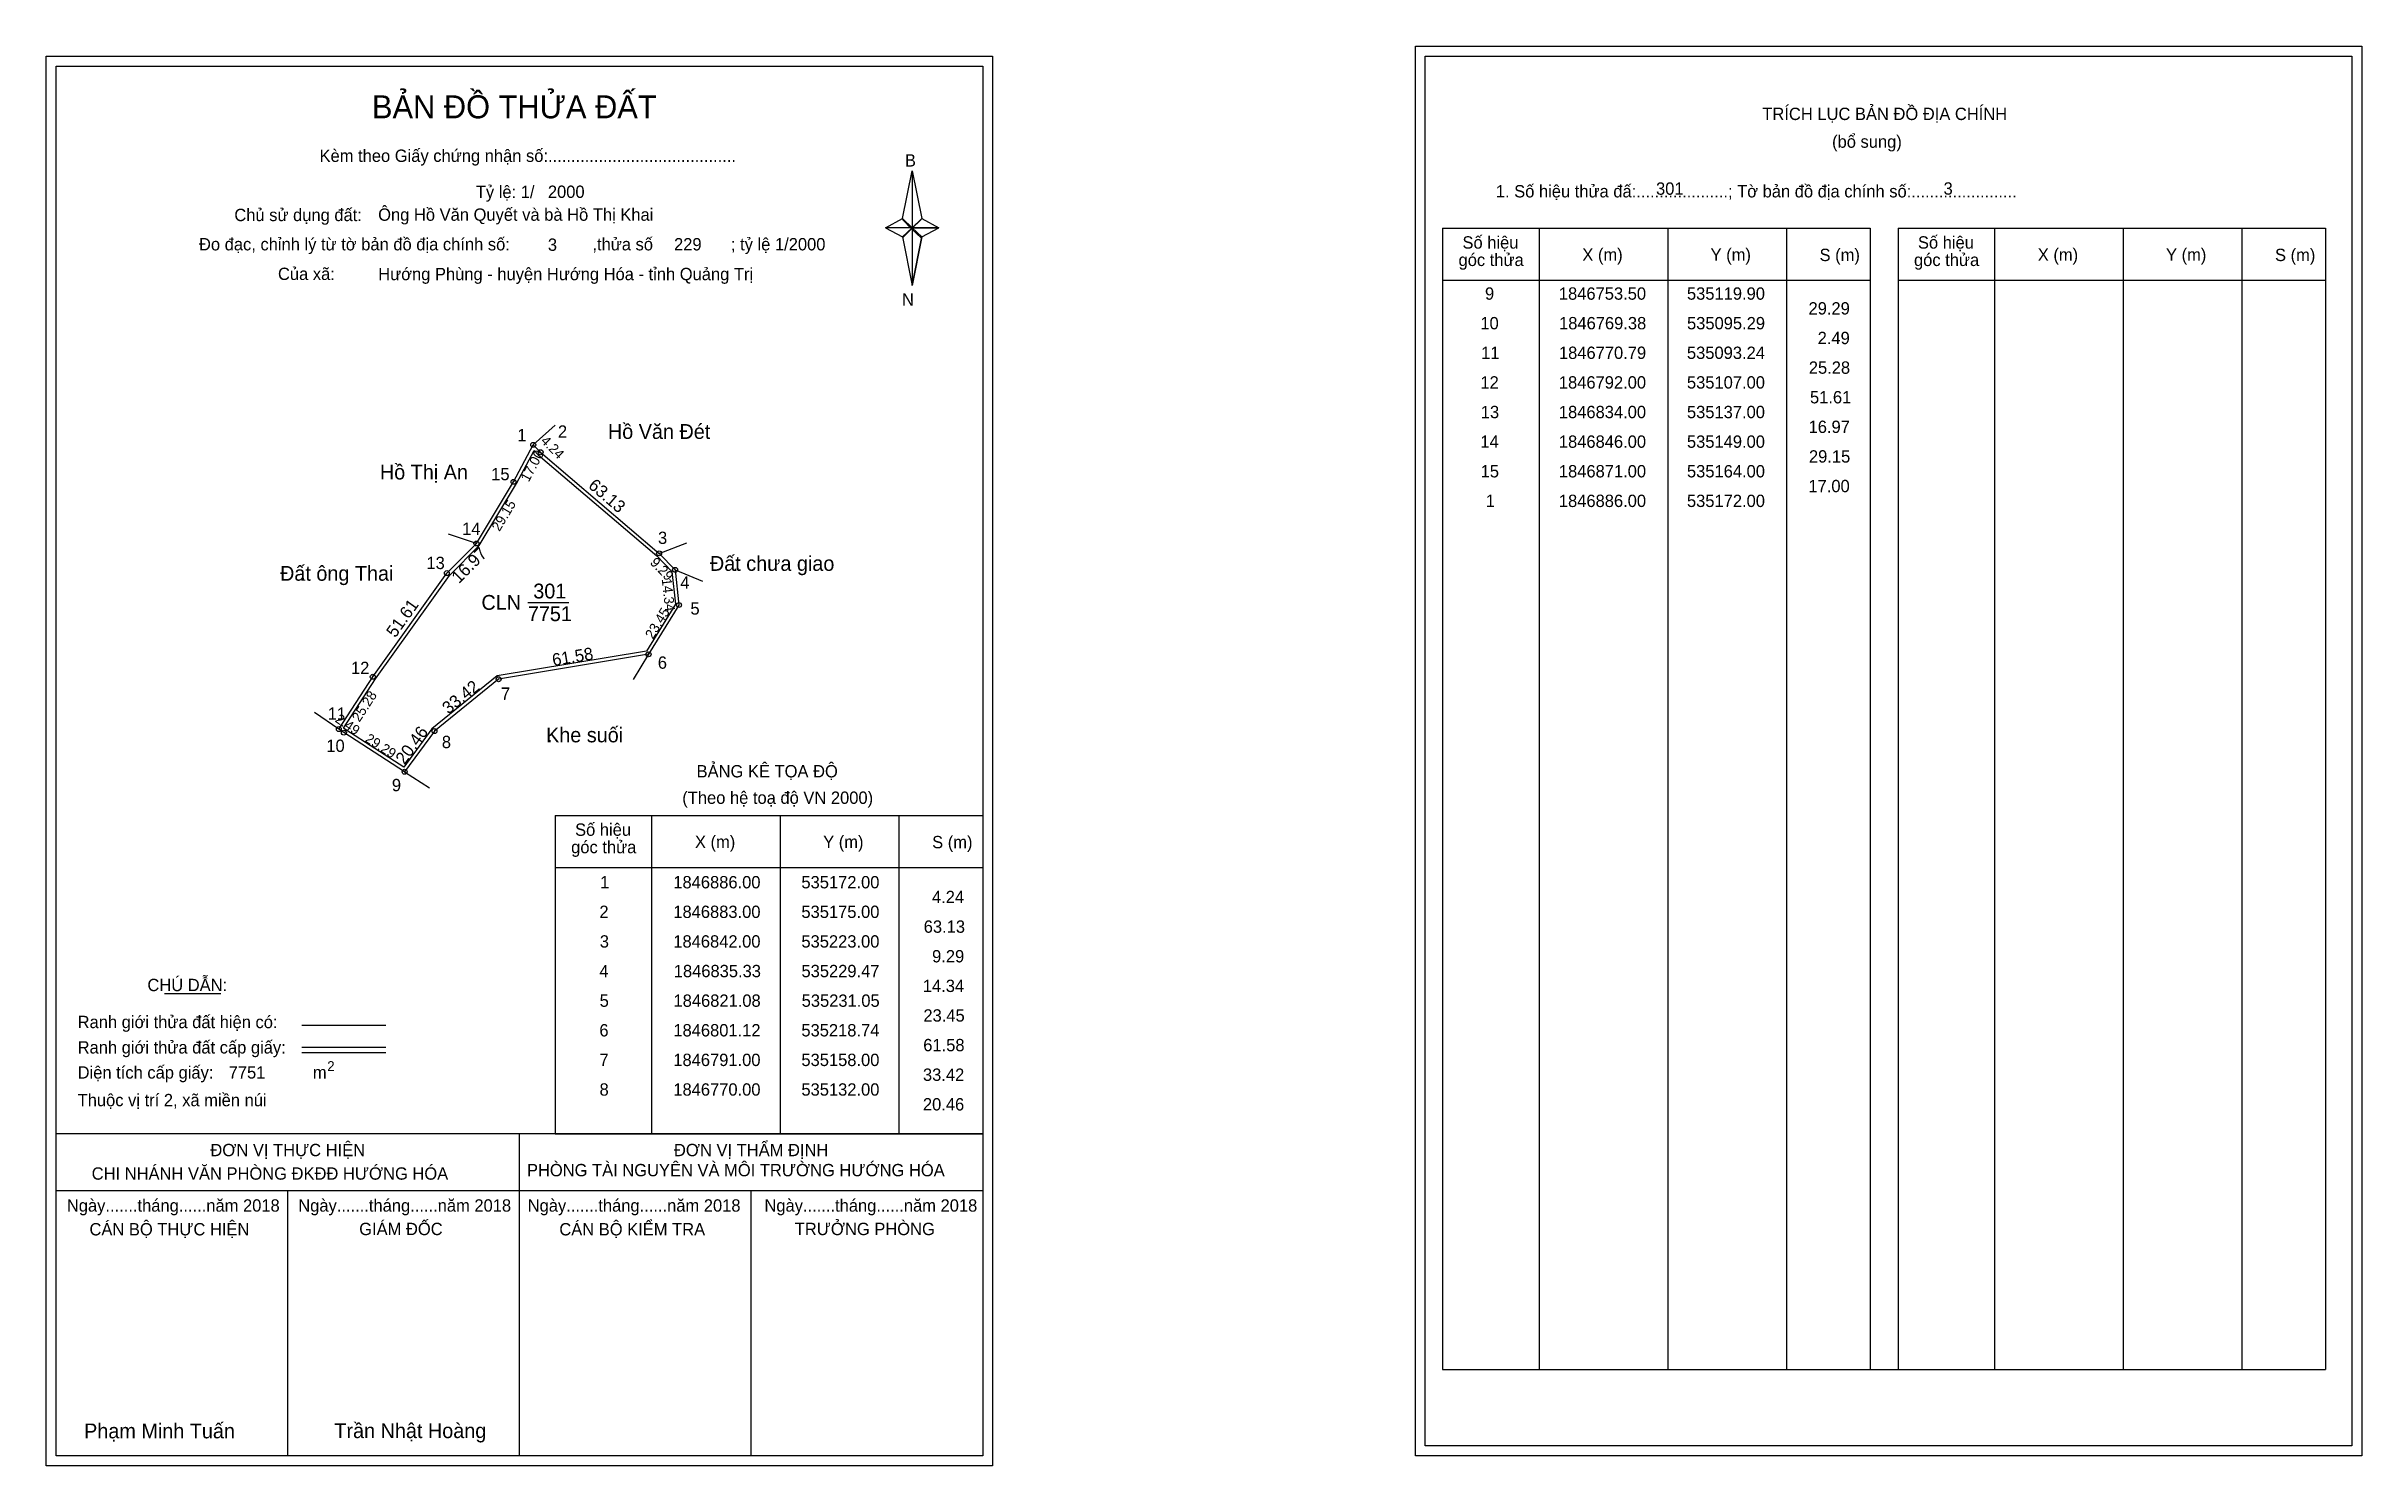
# Model space of a CAD drawing. Extents: x 534975 to 535913, y 1846472 to 1847047.
import ezdxf

# ---------------------------------------------------------------- set-up
doc = ezdxf.new("R2010")
doc.units = 0
for name, color, linetype in [('Level 1', 7, 'Continuous'), ('Level 10', 7, 'Continuous'), ('Level 11', 7, 'Continuous'), ('Level 13', 7, 'Continuous'), ('Level 27', 7, 'Continuous'), ('Level 3', 7, 'Continuous'), ('Level 36', 7, 'Continuous'), ('Level 49', 7, 'Continuous'), ('Level 53', 7, 'Continuous'), ('Level 55', 7, 'Continuous'), ('Level 6', 7, 'Continuous'), ('Level 60', 7, 'Continuous'), ('Level 63', 7, 'Continuous'), ('Level 9', 7, 'Continuous')]:
    doc.layers.add(name, color=color, linetype=linetype)

msp = doc.modelspace()

# ---------------------------------------------------------------- linework, layer by layer
at = {"layer": 'Level 1'}
for p, q in [((535533.38, 1847043.48), (535533.38, 1847043.48)), ((534978.74, 1847039.48), (534978.74, 1847039.48)), ((535321.58, 1846977.71), (535325.52, 1846996.99)), ((535325.52, 1846996.99), (535325.52, 1846973.94)), ((535325.52, 1846996.99), (535329.45, 1846977.71)), ((535314.69, 1846973.94), (535321.58, 1846977.71)), ((535321.58, 1846977.71), (535325.52, 1846973.94)), ((535325.22, 1846973.51), (535321.58, 1846977.27)), ((535329.16, 1846977.27), (535325.22, 1846973.51)), ((535325.22, 1846973.51), (535329.16, 1846977.27)), ((535329.45, 1846977.71), (535325.52, 1846973.94)), ((535325.52, 1846973.94), (535321.58, 1846970.26)), ((535325.22, 1846973.51), (535321.58, 1846969.82)), ((535321.58, 1846969.82), (535325.22, 1846973.51)), ((535321.58, 1846970.26), (535325.52, 1846950.54)), ((535329.16, 1846969.82), (535325.22, 1846973.51)), ((535325.52, 1846973.94), (535325.52, 1846950.54)), ((535325.52, 1846973.94), (535336.34, 1846973.94)), ((535325.52, 1846973.94), (535329.45, 1846970.26)), ((535329.45, 1846970.26), (535325.52, 1846950.54)), ((535329.45, 1846970.26), (535336.34, 1846973.94)), ((535540.45, 1846973.77), (535713.65, 1846973.77)), ((535579.63, 1846511.24), (535579.63, 1846973.77)), ((535631.77, 1846511.24), (535631.77, 1846973.77)), ((535679.72, 1846973.77), (535679.72, 1846511.24)), ((535713.65, 1846973.77), (535713.65, 1846511.24)), ((535724.96, 1846973.77), (535898.17, 1846973.77)), ((535764.14, 1846511.24), (535764.14, 1846973.77)), ((535816.29, 1846511.24), (535816.29, 1846973.77)), ((535864.23, 1846973.77), (535864.23, 1846511.24)), ((535898.17, 1846973.77), (535898.17, 1846511.24)), ((535540.45, 1846952.71), (535713.65, 1846952.71)), ((535724.96, 1846952.71), (535898.17, 1846952.71)), ((535180.93, 1846735.82), (535354.13, 1846735.82)), ((535220.11, 1846606.77), (535220.11, 1846735.82)), ((535272.25, 1846606.77), (535272.25, 1846735.82)), ((535320.19, 1846735.82), (535320.19, 1846606.77)), ((535180.93, 1846714.77), (535354.13, 1846714.77)), ((535022.57, 1846663.61), (535045.38, 1846663.61)), ((535078.3, 1846650.8), (535112.33, 1846650.8)), ((535078.3, 1846641.9), (535112.33, 1846641.9)), ((535078.3, 1846639.71), (535112.33, 1846639.71)), ((535192.39, 1846606.77), (534978.73, 1846606.77)), ((535354.13, 1846606.77), (535144.45, 1846606.77)), ((535166.43, 1846476.33), (535166.43, 1846606.77)), ((535180.93, 1846606.77), (535354.13, 1846606.77)), ((535354.13, 1846583.67), (534978.73, 1846583.67)), ((535072.58, 1846476.33), (535072.58, 1846583.67)), ((535260.28, 1846476.33), (535260.28, 1846583.67)), ((535540.45, 1846511.24), (535898.17, 1846511.24)), ((535908.78, 1846480.33), (535908.78, 1846480.33)), ((535354.13, 1846476.33), (535354.13, 1846476.33))]:
    msp.add_line(p, q, dxfattribs=at)
for points in [[(535321.58, 1846977.71), (535325.52, 1846996.99), (535325.52, 1846973.94)], [(535325.52, 1846973.94), (535329.45, 1846977.71), (535336.34, 1846973.94)], [(535314.69, 1846973.94), (535321.58, 1846970.26), (535325.52, 1846973.94)], [(535325.52, 1846973.94), (535325.52, 1846950.54), (535329.45, 1846970.26)]]:
    msp.add_lwpolyline(points, close=True, dxfattribs=at)
at = {"layer": 'Level 10'}
for points in [[(535223, 1846842), (535229.47, 1846835.33), (535231.05, 1846821.08), (535218.74, 1846801.12), (535158, 1846791), (535132, 1846770), (535119.9, 1846753.5), (535095.29, 1846769.38), (535093.24, 1846770.79), (535107, 1846792), (535137, 1846834), (535149, 1846846), (535164, 1846871), (535172, 1846886), (535175, 1846883)], [(535222.04, 1846840.98), (535228.13, 1846834.7), (535229.61, 1846821.4), (535217.88, 1846802.4), (535157.41, 1846792.32), (535130.98, 1846770.97), (535119.55, 1846755.39), (535096.07, 1846770.55), (535095.16, 1846771.17), (535108.16, 1846791.21), (535138.07, 1846833.09), (535150.11, 1846845.13), (535165.22, 1846870.31), (535172.35, 1846883.67), (535174.05, 1846881.97)]]:
    msp.add_lwpolyline(points, close=True, dxfattribs=at)
at = {"layer": 'Level 11'}
for centre in [(535172, 1846886), (535175, 1846883), (535164, 1846871), (535149, 1846846), (535137, 1846834), (535223, 1846842), (535223, 1846842), (535229.47, 1846835.33), (535231.05, 1846821.08), (535218.74, 1846801.12), (535107, 1846792), (535158, 1846791), (535093.24, 1846770.79), (535095.29, 1846769.38), (535132, 1846770), (535119.9, 1846753.5)]:
    msp.add_circle(centre, 1, dxfattribs=at)
at = {"layer": 'Level 27'}
for p, q in [((535172, 1846886), (535180.93, 1846894.01)), ((535149, 1846846), (535137.62, 1846849.79)), ((535223, 1846842), (535234.22, 1846846.26)), ((535229.47, 1846835.33), (535240.53, 1846830.68)), ((535218.74, 1846801.12), (535212.44, 1846790.91)), ((535093.24, 1846770.79), (535083.34, 1846777.57)), ((535119.9, 1846753.5), (535129.98, 1846746.99))]:
    msp.add_line(p, q, dxfattribs=at)
at = {"layer": 'Level 3'}
for p, q in [((535540.45, 1846973.77), (535540.45, 1846511.24)), ((535724.96, 1846973.77), (535724.96, 1846511.24)), ((535180.93, 1846735.82), (535180.93, 1846606.77))]:
    msp.add_line(p, q, dxfattribs=at)
at = {"layer": 'Level 63'}
for points in [[(534974.73, 1847043.48), (535358.13, 1847043.48), (535358.13, 1846472.33), (534974.73, 1846472.33)], [(535529.39, 1847047.48), (535912.79, 1847047.48), (535912.79, 1846476.33), (535529.39, 1846476.33)], [(535533.39, 1847043.48), (535908.79, 1847043.48), (535908.79, 1846480.33), (535533.39, 1846480.33)], [(534978.73, 1847039.48), (535354.13, 1847039.48), (535354.13, 1846476.33), (534978.73, 1846476.33)]]:
    msp.add_lwpolyline(points, close=True, dxfattribs=at)
at = {"layer": 'Level 9'}
msp.add_line((535169.81, 1846822.14), (535186.47, 1846822.14), dxfattribs=at)

# ---------------------------------------------------------------- texts
at = {"layer": 'Level 1'}
for s, height, p in [('BẢN ĐỒ THỬA ĐẤT', 9.3313, (535106.67, 1847018.29)), ('TRÍCH LỤC BẢN ĐỒ ĐỊA CHÍNH', 5, (535669.97, 1847017.6)), ('Kèm theo Giấy chứng nhận số:.........................................', 5, (535085.43, 1847000.63)), ('B', 5, (535322.6, 1846998.75)), ('(bổ sung)', 5, (535698.22, 1847006.36)), ('1. Số hiệu thửa đấ:....................; Tờ bản đồ địa chính số:.......................', 5, (535562, 1846986.24)), ('Chủ sử dụng đất:', 5, (535050.91, 1846976.64)), ('Đo đạc, chỉnh lý từ tờ bản đồ địa chính số:                  ,thửa số                 ; tỷ lệ 1/2000', 5, (535036.6, 1846964.78)), ('Số hiệu', 5, (535548.48, 1846965.5)), ('X (m)', 5, (535597.04, 1846960.55)), ('Y (m)', 5, (535649, 1846960.55)), ('S (m)', 5, (535693.15, 1846960.45)), ('Số hiệu', 5, (535733, 1846965.5)), ('X (m)', 5, (535781.56, 1846960.55)), ('Y (m)', 5, (535833.51, 1846960.55)), ('S (m)', 5, (535877.67, 1846960.45)), ('Của xã:', 5, (535068.59, 1846952.78)), ('góc thửa', 5, (535546.89, 1846958.44)), ('góc thửa', 5, (535731.41, 1846958.44)), ('N', 5, (535321.4, 1846942.41)), ('BẢNG KÊ TỌA ĐỘ', 5, (535238.19, 1846751.23)), ('(Theo hệ toạ độ VN 2000)', 5, (535232.39, 1846740.51)), ('Số hiệu', 5, (535188.96, 1846727.56)), ('góc thửa', 5, (535187.37, 1846720.5)), ('X (m)', 5, (535237.52, 1846722.61)), ('Y (m)', 5, (535289.47, 1846722.61)), ('S (m)', 5, (535333.63, 1846722.51)), ('CHÚ DẪN:', 5, (535015.69, 1846664.62)), ('Ranh giới thửa đất hiện có:', 5, (534987.43, 1846649.62)), ('Ranh giới thửa đất cấp giấy:', 5, (534987.43, 1846639.34)), ('Diện tích cấp giấy:', 5, (534987.43, 1846629.18)), ('m', 5, (535082.74, 1846629.22)), ('2', 4, (535088.54, 1846632.24)), ('Thuộc vị trí 2, xã miền núi', 5, (534987.43, 1846617.98)), ('ĐƠN VỊ THỰC HIỆN', 5, (535041.2, 1846597.74)), ('ĐƠN VỊ THẨM ĐỊNH', 5, (535229.01, 1846597.74)), ('CHI NHÁNH VĂN PHÒNG ĐKĐĐ HƯỚNG HÓA', 5, (534993.12, 1846588.22)), ('PHÒNG TÀI NGUYÊN VÀ MÔI TRƯỜNG HƯỚNG HÓA', 5, (535169.46, 1846589.6)), ('Ngày.......tháng......năm 2018', 5, (534983.07, 1846575.27)), ('CÁN BỘ THỰC HIỆN', 5, (534992.23, 1846565.64)), ('Ngày.......tháng......năm 2018', 5, (535076.81, 1846575.27)), ('GIÁM ĐỐC', 5, (535101.5, 1846565.76)), ('Ngày.......tháng......năm 2018', 5, (535169.76, 1846575.27)), ('CÁN BỘ KIỂM TRA', 5, (535182.58, 1846565.64)), ('Ngày.......tháng......năm 2018', 5, (535265.68, 1846575.27)), ('TRƯỞNG PHÒNG', 5, (535277.96, 1846565.76)), ('Phạm Minh Tuấn', 6, (534990.05, 1846483.41)), ('Trần Nhật Hoàng', 6, (535091.44, 1846483.51))]:
    msp.add_text(s, height=height, dxfattribs=at).set_placement(p)
at = {"layer": 'Level 11'}
msp.add_text('Tỷ lệ: 1/', height=5, dxfattribs=at).set_placement((535148.75, 1846986))
at = {"layer": 'Level 13'}
for s, p in [('CLN', (535151.02, 1846819.14)), ('301', (535172.03, 1846823.74)), ('7751', (535169.82, 1846814.54))]:
    msp.add_text(s, height=6, dxfattribs=at).set_placement(p)
at = {"layer": 'Level 36'}
for p in [(535252.85, 1846834.93), (535077.33, 1846830.92), (535177.6, 1846765.44)]:
    msp.add_text('.', height=6, dxfattribs=at).set_placement(p)
at = {"layer": 'Level 49'}
for s, height, rotation, p in [('17.00', 4, 61.92751, (535170.17, 1846870.67)), ('4.24', 4, 315, (535174.77, 1846887.26)), ('63.13', 5, 319.49715, (535193.95, 1846868.91)), ('29.15', 4, 59.03624, (535158.31, 1846850.63)), ('16.97', 5, 45, (535141.91, 1846829.57)), ('9.29', 4, 314.12799, (535219.05, 1846838.03)), ('14.34', 4, 276.32695, (535224.05, 1846831.64)), ('51.61', 5, 54.46232, (535116.13, 1846807.54)), ('23.45', 4, 58.33648, (535220.48, 1846806.98)), ('61.58', 5, 9.45926, (535180.12, 1846796.31)), ('33.42', 5, 38.92754, (535137.65, 1846776.62)), ('25.28', 4, 57.02649, (535101.61, 1846773.4)), ('2.49', 4, 325.47962, (535091.42, 1846773.98)), ('29.29', 4, 327.16722, (535103.54, 1846765.96)), ('20.46', 5, 53.74616, (535119.83, 1846756.11))]:
    msp.add_text(s, height=height, rotation=rotation, dxfattribs=at).set_placement(p)
at = {"layer": 'Level 53'}
for s, p in [('9', (535557.6, 1846944.79)), ('1846753.50', (535587.53, 1846944.79)), ('535119.90', (535639.42, 1846944.79)), ('10', (535555.73, 1846932.79)), ('1846769.38', (535587.61, 1846932.79)), ('535095.29', (535639.45, 1846932.79)), ('29.29', (535688.68, 1846938.79)), ('2.49', (535692.38, 1846926.79)), ('11', (535556.05, 1846920.79)), ('1846770.79', (535587.56, 1846920.79)), ('535093.24', (535639.42, 1846920.79)), ('25.28', (535688.79, 1846914.79)), ('12', (535555.75, 1846908.79)), ('1846792.00', (535587.53, 1846908.79)), ('535107.00', (535639.42, 1846908.79)), ('13', (535555.9, 1846896.79)), ('1846834.00', (535587.53, 1846896.79)), ('535137.00', (535639.42, 1846896.79)), ('51.61', (535689.27, 1846902.79)), ('16.97', (535688.7, 1846890.79)), ('14', (535555.72, 1846884.79)), ('1846846.00', (535587.53, 1846884.79)), ('535149.00', (535639.42, 1846884.79)), ('29.15', (535688.85, 1846878.79)), ('15', (535555.84, 1846872.79)), ('1846871.00', (535587.53, 1846872.79)), ('535164.00', (535639.42, 1846872.79)), ('17.00', (535688.63, 1846866.79)), ('1', (535557.89, 1846860.79)), ('1846886.00', (535587.53, 1846860.79)), ('535172.00', (535639.42, 1846860.79)), ('1', (535199.12, 1846706.27)), ('1846886.00', (535228.76, 1846706.27)), ('535172.00', (535280.65, 1846706.27)), ('4.24', (535333.54, 1846700.27)), ('2', (535198.82, 1846694.27)), ('1846883.00', (535228.76, 1846694.27)), ('535175.00', (535280.65, 1846694.27)), ('3', (535198.98, 1846682.27)), ('1846842.00', (535228.76, 1846682.27)), ('535223.00', (535280.65, 1846682.27)), ('63.13', (535330.21, 1846688.27)), ('4', (535198.8, 1846670.27)), ('1846835.33', (535228.94, 1846670.27)), ('535229.47', (535280.68, 1846670.27)), ('9.29', (535333.6, 1846676.27)), ('14.34', (535329.85, 1846664.27)), ('5', (535198.91, 1846658.27)), ('1846821.08', (535228.84, 1846658.27)), ('535231.05', (535280.76, 1846658.27)), ('23.45', (535330.08, 1846652.27)), ('6', (535198.81, 1846646.27)), ('1846801.12', (535228.78, 1846646.27)), ('535218.74', (535280.64, 1846646.27)), ('7', (535198.83, 1846634.27)), ('1846791.00', (535228.76, 1846634.27)), ('535158.00', (535280.65, 1846634.27)), ('61.58', (535330.02, 1846640.27)), ('33.42', (535329.9, 1846628.27)), ('8', (535198.88, 1846622.27)), ('1846770.00', (535228.76, 1846622.27)), ('535132.00', (535280.65, 1846622.27)), ('20.46', (535329.88, 1846616.27))]:
    msp.add_text(s, height=5, dxfattribs=at).set_placement(p)
at = {"layer": 'Level 55'}
for s, height, p in [('300', 0.22, (535171.76, 1846885.78)), ('299', 0.22, (535171.76, 1846885.78)), ('1', 0.8, (535171.78, 1846886)), ('300', 0.22, (535174.76, 1846882.78)), ('2', 0.8, (535174.73, 1846883)), ('15', 0.8, (535163.45, 1846871)), ('299', 0.22, (535163.76, 1846870.78)), ('14', 0.8, (535148.43, 1846846)), ('299', 0.22, (535148.76, 1846845.78)), ('0', 0.22, (535148.92, 1846845.78)), ('0', 0.22, (535148.92, 1846845.78)), ('13', 0.8, (535136.46, 1846834)), ('300', 0.22, (535222.76, 1846841.78)), ('3', 0.8, (535222.75, 1846842)), ('0', 0.22, (535222.92, 1846841.78)), ('0', 0.22, (535222.92, 1846841.78)), ('4', 0.8, (535229.19, 1846835.33)), ('0', 0.22, (535229.39, 1846835.11)), ('0', 0.22, (535229.39, 1846835.11)), ('0', 0.22, (535136.92, 1846833.78)), ('0', 0.22, (535136.92, 1846833.78)), ('5', 0.8, (535230.79, 1846821.08)), ('6', 0.8, (535218.47, 1846801.12)), ('0', 0.22, (535218.66, 1846800.9)), ('12', 0.8, (535106.43, 1846792)), ('0', 0.22, (535106.92, 1846791.78)), ('0', 0.22, (535106.92, 1846791.78)), ('7', 0.8, (535157.73, 1846791)), ('0', 0.22, (535157.92, 1846790.78)), ('11', 0.8, (535092.72, 1846770.79)), ('0', 0.22, (535093.16, 1846770.57)), ('0', 0.22, (535093.16, 1846770.57)), ('10', 0.8, (535094.72, 1846769.38)), ('8', 0.8, (535131.74, 1846770)), ('0', 0.22, (535131.92, 1846769.78)), ('9', 0.8, (535119.63, 1846753.5)), ('0', 0.22, (535119.82, 1846753.28))]:
    msp.add_text(s, height=height, dxfattribs=at).set_placement(p)
at = {"layer": 'Level 6'}
for s, p in [('2000', (535177.94, 1846986.04)), ('301', (535626.9, 1846987.32)), ('3', (535743.39, 1846987.36)), ('Ông Hồ Văn Quyết và bà Hồ Thị Khai', (535109.18, 1846976.78)), ('3', (535177.94, 1846964.6)), ('229', (535229.05, 1846964.76)), ('Hướng Phùng - huyện Hướng Hóa - tỉnh Quảng Trị', (535109.21, 1846952.7)), ('7751', (535048.62, 1846629.19))]:
    msp.add_text(s, height=5, dxfattribs=at).set_placement(p)
at = {"layer": 'Level 60'}
for s, p in [('Hồ Văn Đét', (535202.26, 1846888.39)), ('Hồ Thị An', (535109.88, 1846871.96)), ('Đất ông Thai', (535069.43, 1846830.92)), ('Đất chưa giao', (535243.59, 1846834.93)), ('Khe suối', (535177.2, 1846765.44))]:
    msp.add_text(s, height=6, dxfattribs=at).set_placement(p)
at = {"layer": 'Level 9'}
for s, p in [('1', (535165.57, 1846887.45)), ('2', (535182, 1846888.87)), ('15', (535154.98, 1846871.65)), ('14', (535143.21, 1846849.5)), ('3', (535222.56, 1846845.81)), ('13', (535128.73, 1846835.64)), ('4', (535231.58, 1846827.7)), ('5', (535235.69, 1846817.18)), ('12', (535098.17, 1846793.1)), ('6', (535222.48, 1846795.26)), ('7', (535158.94, 1846782.66)), ('11', (535088.74, 1846774.57)), ('10', (535088.18, 1846761.55)), ('8', (535134.99, 1846763.08)), ('9', (535114.74, 1846745.62))]:
    msp.add_text(s, height=5, dxfattribs=at).set_placement(p)

doc.saveas('drawing.dxf')
